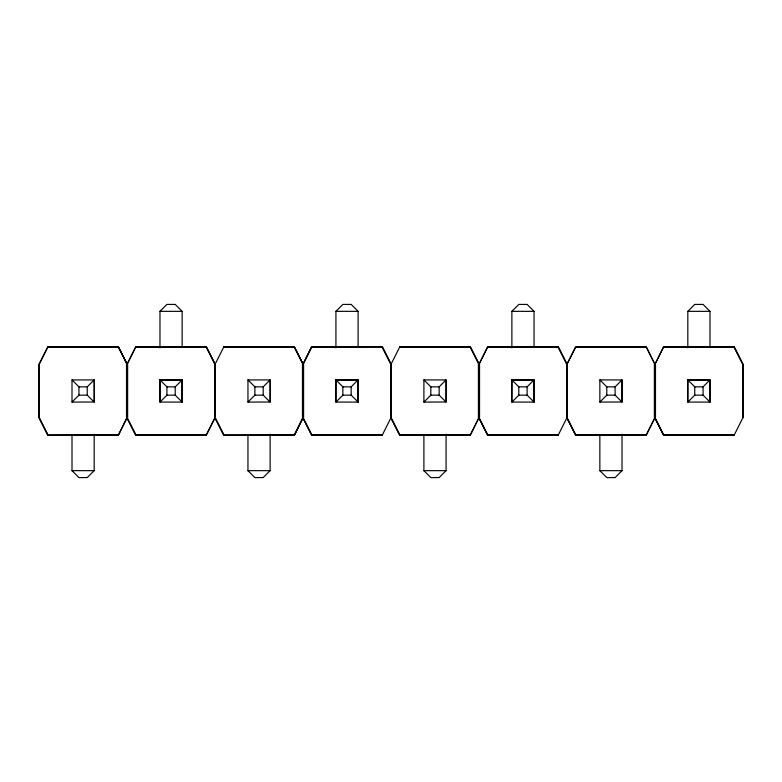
<?xml version="1.0" encoding="UTF-8"?>
<svg xmlns="http://www.w3.org/2000/svg" width="782" height="782" viewBox="0 0 782 782"><rect width="100%" height="100%" fill="white"/><g stroke="black" fill="none" stroke-linecap="round" stroke-linejoin="round"><path stroke-width="1.17" d="M127.026 364.48L135.726 346.856L206.272 346.788L214.991 363.962M118.434 435.144L127.124 417.52M302.976 364.48L311.578 346.993L382.339 347.012L391 364.334L391 417.676L399.661 434.988L470.314 434.988L478.975 417.666L487.636 434.988L558.289 434.988L566.93 417.725M215.03 417.725L206.35 434.997L135.736 434.988L127.075 417.676L118.414 434.988L47.878 435.212L39.159 418.038L39.12 364.275L47.8 347.003L118.424 346.905L127.114 364.021L127.036 417.979L135.726 435.095L206.35 434.997L215.05 417.676L215.05 364.324L223.75 347.003L294.364 347.012L303.025 364.324L311.676 346.856L382.222 346.788L390.941 363.962M390.98 417.725L382.339 434.988L311.686 434.988L303.025 417.676L294.384 435.144L223.828 435.212L215.109 418.038M294.472 435.007L303.074 417.52M478.926 364.48L487.616 346.856L558.289 347.012L566.95 364.334L566.95 417.676L575.611 434.988L646.264 434.988L654.925 417.666L663.586 434.988L734.239 434.988L742.88 417.725L742.841 363.962L734.122 346.788L663.566 346.856L654.876 364.48M479.024 417.52L470.324 435.144L399.778 435.212L391.059 418.038M654.974 417.52L646.274 435.144L575.728 435.212L567.009 418.038M303.025 364.334L311.686 347.012M303.025 417.666L294.364 434.988L223.916 435.075L215.206 417.901L215.167 364.138M391 364.324L399.7 347.003L470.324 346.905L479.014 364.021L478.936 417.979L487.626 435.095L558.25 434.997M487.636 347.012L478.975 364.334L470.314 347.012L399.661 347.012M566.97 364.275L575.562 347.14L646.274 346.905L654.866 364.158M566.95 364.324L575.65 347.003L646.264 347.012L654.925 364.324L663.586 347.012L734.239 347.012L742.9 364.334L742.9 417.676M159.978 347.824L159.978 311.344L166.908 304.413L175.217 304.413L182.147 311.344L182.147 346.612M72.003 402.085L78.933 395.154L87.242 395.154L94.172 402.085L94.172 379.915L87.242 386.846L78.933 386.846L72.003 379.915L72.003 402.085L94.319 402.007L94.319 379.944L72.003 379.915M182.147 402.085L175.217 395.154L166.908 395.154L159.978 402.085L159.978 379.915L182.147 379.915L182.147 402.085L159.831 402.056L159.919 379.857L166.908 386.846L175.217 386.846L182.147 379.915M94.172 434.176L94.172 470.656L87.242 477.587L78.933 477.587L72.003 470.656L72.003 435.388M335.928 347.824L335.928 311.344L342.858 304.413L351.167 304.413L358.097 311.344L358.097 346.612M247.953 402.085L254.883 395.154L263.192 395.154L270.122 402.085L270.122 379.915L263.192 386.846L254.883 386.846L247.953 379.915L247.953 402.085L270.269 402.007L270.269 379.944L247.953 379.915M358.097 402.085L351.167 395.154L342.858 395.154L335.928 402.085L335.928 379.915L358.097 379.915L358.097 402.085L335.781 402.056L335.869 379.857L342.858 386.846L351.167 386.846L358.097 379.915M270.122 434.176L270.122 470.656L263.192 477.587L254.883 477.587L247.953 470.656L247.953 435.388M511.878 347.824L511.878 311.344L518.808 304.413L527.117 304.413L534.047 311.344L534.047 346.612M423.903 402.085L430.833 395.154L439.142 395.154L446.072 402.085L446.072 379.915L439.142 386.846L430.833 386.846L423.903 379.915L423.903 402.085L446.219 402.007L446.219 379.944L423.903 379.915M534.047 402.085L527.117 395.154L518.808 395.154L511.878 402.085L511.878 379.915L534.047 379.915L534.047 402.085L511.731 402.056L511.819 379.857L518.808 386.846L527.117 386.846L534.047 379.915M446.072 434.176L446.072 470.656L439.142 477.587L430.833 477.587L423.903 470.656L423.903 435.388M687.828 347.824L687.828 311.344L694.758 304.413L703.067 304.413L709.997 311.344L709.997 346.612M599.853 402.085L606.783 395.154L615.092 395.154L622.022 402.085L622.022 379.915L615.092 386.846L606.783 386.846L599.853 379.915L599.853 402.085L622.169 402.007L622.169 379.944L599.853 379.915M709.997 402.085L703.067 395.154L694.758 395.154L687.828 402.085L687.828 379.915L709.997 379.915L709.997 402.085L687.681 402.056L687.769 379.857L694.758 386.846L703.067 386.846L709.997 379.915M622.022 434.176L622.022 470.656L615.092 477.587L606.783 477.587L599.853 470.656L599.853 435.388M47.712 347.14L118.326 347.042L127.016 364.158M223.75 347.003L294.374 346.905L303.064 364.021L302.986 417.979L311.676 435.095L382.3 434.997M223.662 347.14L294.276 347.042L302.966 364.158M399.612 347.14L470.226 347.042L478.916 364.158M206.438 434.86L135.824 434.958L127.134 417.842M382.388 434.86L311.774 434.958L303.084 417.842M558.338 434.86L487.724 434.958L479.034 417.842M734.288 434.86L663.674 434.958L654.984 417.842M734.2 434.997L663.576 435.095L654.886 417.979L654.964 364.021M159.978 311.344L182.147 311.344M335.928 311.344L358.097 311.344M511.878 311.344L534.047 311.344M687.828 311.344L709.997 311.344M135.628 346.993L206.184 346.925L214.894 364.099L214.933 417.862M487.528 346.993L558.084 346.925L566.794 364.099L566.833 417.862M663.478 346.993L734.034 346.925L742.744 364.099L742.783 417.862M159.831 379.993L182.05 379.993L182.05 402.056M335.781 379.993L358 379.993L358 402.056M511.731 379.993L533.95 379.993L533.95 402.056M687.681 379.993L709.9 379.993L709.9 402.056M118.522 435.007L47.966 435.075L39.256 417.901L39.217 364.138M470.422 435.007L399.866 435.075L391.156 417.901L391.117 364.138M646.372 435.007L575.816 435.075L567.106 417.901L567.067 364.138M72.003 470.656L94.172 470.656M247.953 470.656L270.122 470.656M423.903 470.656L446.072 470.656M599.853 470.656L622.022 470.656M558.172 346.788L566.891 363.962M382.134 346.925L390.844 364.099L390.883 417.862M215.05 364.334L206.389 347.012L135.736 347.012L127.075 364.334L118.414 347.012L47.761 347.012L39.1 364.324L39.1 417.666L47.761 434.988M215.05 417.666L223.711 434.988M703.067 386.846L703.067 395.154M694.758 386.846L694.758 395.154M655.492 364.324L655.492 417.666M654.358 364.334L654.358 417.676M615.092 386.846L615.092 395.154M606.783 386.846L606.783 395.154M527.117 386.846L527.117 395.154M518.808 386.846L518.808 395.154M479.542 364.324L479.542 417.666M478.408 364.334L478.408 417.676M439.142 386.846L439.142 395.154M430.833 386.846L430.833 395.154M351.167 386.846L351.167 395.154M342.858 386.846L342.858 395.154M303.592 364.324L303.592 417.666M302.458 364.334L302.458 417.676M263.192 386.846L263.192 395.154M254.883 386.846L254.883 395.154M175.217 386.846L175.217 395.154M166.908 386.846L166.908 395.154M127.642 364.324L127.642 417.666M126.508 364.334L126.508 417.676M87.242 386.846L87.242 395.154M78.933 386.846L78.933 395.154"/></g></svg>
